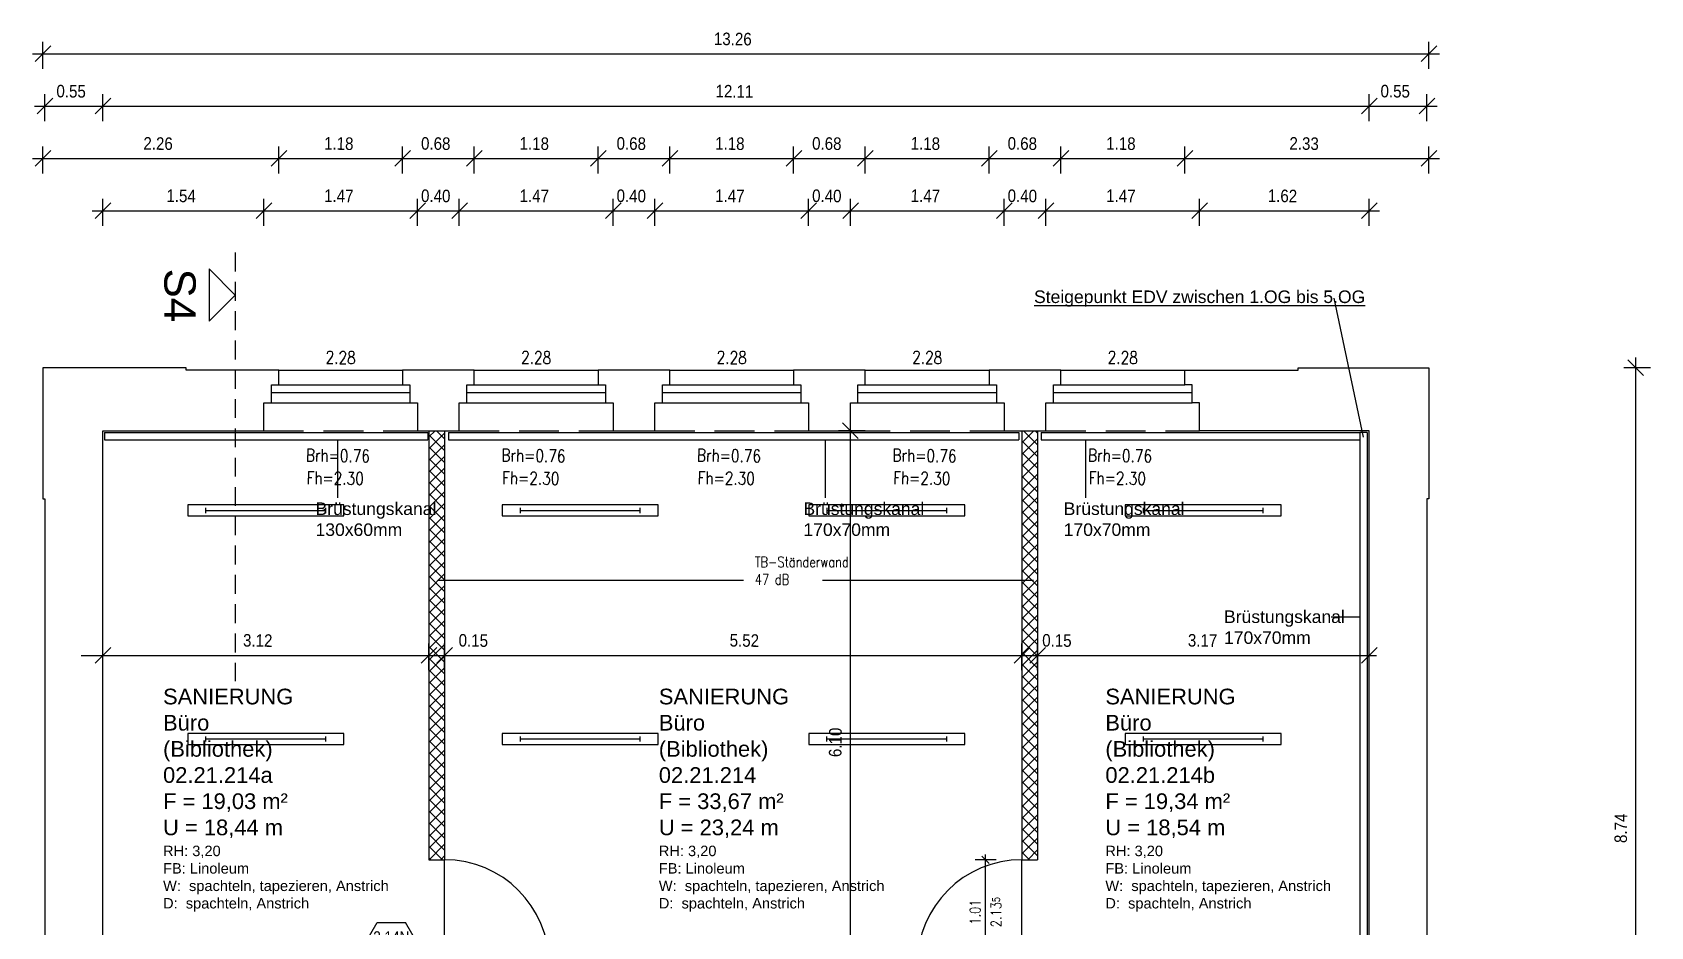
# Model space of a CAD drawing. Header units: metres. Extents: x 374 to 510, y -373 to -311.
# Drawn here: x 398.06 to 413.54, y -319.11 to -310.56 of the extents above; entities that cross this region are included whole.
import ezdxf
from ezdxf.enums import TextEntityAlignment as Align

# ---------------------------------------------------------------- set-up
doc = ezdxf.new("R2010")
doc.units = ezdxf.units.M
doc.header["$LTSCALE"] = 0.03
for name, pattern in [('AUSGEZOGEN', [0]), ('DOT', [0]), ('GESTRICHELT', [9, 6, -3]), ('STRICHLINIE', [19.05, 12.7, -6.35])]:
    doc.linetypes.add(name, pattern=pattern)
doc.layers.get('0').update_dxf_attribs({"linetype": 'CONTINUOUS'})
doc.layers.get('Defpoints').update_dxf_attribs({"linetype": 'CONTINUOUS'})
for name, color, linetype in [('A_ansicht', 9, 'CONTINUOUS'), ('A_bemaßung', 2, 'CONTINUOUS'), ('A_Elektro', 1, 'CONTINUOUS'), ('A_fenster', 7, 'CONTINUOUS'), ('A_höhen', 3, 'CONTINUOUS'), ('A_NR_TÜR', 1, 'CONTINUOUS'), ('A_räume', 5, 'CONTINUOUS'), ('A_schraffur', 10, 'CONTINUOUS'), ('A_text', 5, 'CONTINUOUS'), ('A_trockenbau', 2, 'CONTINUOUS'), ('A_Tuernummern', 1, 'CONTINUOUS'), ('A_TXT-TUER', 1, 'CONTINUOUS'), ('A_türen', 9, 'CONTINUOUS'), ('A_verdeckt', 8, 'STRICHLINIE'), ('A_wände', 4, 'CONTINUOUS'), ('CKMA0002', 2, 'CONTINUOUS'), ('E__LEUCHTEN', 6, 'AUSGEZOGEN'), ('E__VERSYS', 2, 'AUSGEZOGEN')]:
    doc.layers.add(name, color=color, linetype=linetype)
doc.styles.add('arial-n', font='ARIALN.TTF')
doc.styles.add('BOLDSIMP_FNT', font='TXT', dxfattribs={"height": 1})
doc.styles.add('NORM', font='simplex.shx', dxfattribs={"width": 0.7, "bigfont": 'bigfont.shx'})
doc.styles.add('PITSIMP8', font='PITSIMP8.SHX')
doc.styles.add('SIMPLEX', font='simplex.shx', dxfattribs={"width": 0.8, "height": 0.1})
doc.styles.get("Standard").update_dxf_attribs({"font": 'ARIAL.TTF', "height": 1})
doc.dimstyles.get("Standard").update_dxf_attribs({"dimtxt": 0.1, "dimasz": 0.05, "dimexe": 0.1, "dimexo": 0.0625, "dimgap": 0.05, "dimtad": 1, "dimdec": 3, "dimrnd": 0.0025, "dimzin": 0, "dimdsep": 46, "dimlunit": 3, "dimtxsty": 'SIMPLEX', "dimblk": 'DIMCROSS', "dimcen": 0.09, "dimdle": 0.025, "dimclrd": 1, "dimclre": 1, "dimclrt": 6, "dimadec": 0, "dimazin": 0, "dimtfac": 1, "dimtdec": 3, "dimtofl": 0, "dimtmove": 2, "dimatfit": 3, "dimldrblk": 'DIMCROSS', "dimfxl": 1, "dimtvp": 1, "dimtolj": 1, "dimtzin": 0, "dimarcsym": 0})

# ---------------------------------------------------------------- blocks, each defined once
blk = doc.blocks.new('SLASH1')
at = {"layer": 'A_bemaßung', "color": 2, "linetype": 'Continuous'}
for p, q in [((0.07663, 0.07663), (-0.07319, -0.07319)), ((0, -0.14068), (0, 0.11466))]:
    blk.add_line(p, q, dxfattribs=at)
blk = doc.blocks.new('Tür-Nr')
at = {"layer": 'A_NR_TÜR'}
for p, q in [((-0.057, -108.865), (0.077, -108.632)), ((0.077, -108.632), (0.347, -108.632)), ((0.481, -108.865), (0.347, -108.632)), ((-0.057, -108.865), (0.481, -108.865)), ((-0.057, -108.865), (0.077, -109.098)), ((0.481, -108.865), (0.347, -109.098)), ((0.077, -109.098), (0.347, -109.098))]:
    blk.add_line(p, q, dxfattribs=at)
at = {"layer": 'A_TXT-TUER', "style": 'arial-n', "flags": 4}
blk.add_attdef('TÜR-NR.', text='', height=0.113, dxfattribs=at).set_placement((0.211, -108.772), align=Align.MIDDLE_CENTER)
at = {"layer": 'A_TXT-TUER', "style": 'NORM', "width": 0.7}
for tag, flags, p in [('BRANDSCHUTZ', 4, (0.229, -108.981)), ('DIN', 5, (0.214, -109.198)), ('ABMESSUNG', 5, (0.214, -109.333)), ('WANDART', 5, (0.214, -109.601)), ('MATERIAL', 5, (0.214, -109.467)), ('ZARGE', 5, (0.214, -109.736)), ('SCHLOSS', 5, (0.214, -109.87)), ('BESCHLÄGE', 5, (0.214, -110.005)), ('SONSTIGES', 5, (0.214, -110.139))]:
    blk.add_attdef(tag, text='', height=0.0784, dxfattribs=dict(at, flags=flags)).set_placement(p, align=Align.MIDDLE_CENTER)
blk = doc.blocks.new('DIMCROSS')
at = {"color": 0, "linetype": 'ByBlock'}
blk.add_line((-1, 0), (1, 0), dxfattribs=at)
at = {"linetype": 'ByBlock'}
blk.add_line((-0.707107, -0.707107), (0.707107, 0.707107), dxfattribs=at)
blk = doc.blocks.new('*D148')
at = {"layer": 'CKMA0002', "color": 1, "linetype": 'Continuous', "lineweight": -2}
for p, q in [((407.28, -318.471), (407.08, -318.471)), ((407.18, -319.421), (407.18, -318.521))]:
    blk.add_line(p, q, dxfattribs=at)
at = {"layer": 'Defpoints', "color": 0, "linetype": 'Continuous'}
for p in [(407.18, -318.471), (407.676, -318.471), (407.026, -319.471)]:
    blk.add_point(p, dxfattribs=at)
at = {"layer": 'CKMA0002', "color": 1, "linetype": 'Continuous', "lineweight": -2, "xscale": 0.05, "yscale": 0.05, "zscale": 0.05}
for p, rotation in [((407.18, -318.471), 90), ((407.18, -319.471), 270)]:
    blk.add_blockref('DIMCROSS', p, dxfattribs=dict(at, rotation=rotation))
at = {"layer": 'CKMA0002', "color": 3, "linetype": 'Continuous', "insert": (407.08, -318.971), "char_height": 0.1, "attachment_point": 5, "rotation": 90, "style": 'SIMPLEX'}
blk.add_mtext('\\A1;1.01', dxfattribs=at)
blk = doc.blocks.new('A$C1B967C39')
at = {"layer": 'E__VERSYS', "color": 3}
for p, q in [((0.59, 33.578), (3.682, 33.578)), ((0.59, 33.578), (0.59, 33.508)), ((0.59, 33.508), (3.682, 33.508)), ((3.682, 33.578), (3.682, 33.508)), ((3.878, 33.578), (9.334, 33.578)), ((3.878, 33.578), (3.878, 33.508)), ((3.878, 33.508), (9.334, 33.508)), ((9.334, 33.578), (9.334, 33.508)), ((9.547, 33.578), (12.596, 33.578)), ((9.547, 33.578), (9.547, 33.508)), ((9.547, 33.508), (12.596, 33.508)), ((12.596, 33.578), (12.596, 33.508)), ((12.666, 33.578), (12.596, 33.578)), ((12.596, 33.578), (12.596, 27.5)), ((12.666, 33.578), (12.666, 27.5))]:
    blk.add_line(p, q, dxfattribs=at)
at = {"layer": 'E__VERSYS', "color": 7}
for p, q in [((2.821, 32.955), (2.821, 33.508)), ((7.486, 32.955), (7.486, 33.508)), ((9.976, 32.955), (9.976, 33.508)), ((12.32, 31.816), (12.596, 31.816))]:
    blk.add_line(p, q, dxfattribs=at)
at = {"layer": 'E__VERSYS', "color": 7, "char_height": 0.12, "attachment_point": 7}
for s, insert in [('Brüstungskanal \\P130x60mm', (2.608, 32.588)), ('Brüstungskanal \\P170x70mm', (7.274, 32.588)), ('Brüstungskanal \\P170x70mm', (9.763, 32.588)), ('Brüstungskanal \\P170x70mm', (11.296, 31.556))]:
    blk.add_mtext(s, dxfattribs=dict(at, insert=insert))
blk = doc.blocks.new('A$C21574063')
at = {"layer": 'E__VERSYS', "color": 7, "linetype": 'Continuous', "ltscale": 5}
blk.add_line((12.629, 33.533), (12.35, 34.863), dxfattribs=at)
at = {"layer": 'E__VERSYS', "color": 7, "insert": (9.479, 34.779), "char_height": 0.12, "attachment_point": 7}
blk.add_mtext('{\\LSteigepunkt EDV zwischen 1.OG bis 5.OG}', dxfattribs=at)
blk = doc.blocks.new('2DEL_458')
for p, q in [((-0.384, -0.236), (-0.384, 0.236)), ((0.384, -0.236), (0.384, 0.236)), ((-0.384, 0), (0.384, 0))]:
    blk.add_line(p, q)
blk.add_lwpolyline([(-0.5, -0.5), (0.5, -0.5), (0.5, 0.5), (-0.5, 0.5)], close=True)
at = {"style": 'PITSIMP8', "flags": 9}
for tag, p in [('RAUM/GRUPPE', (-0.03, 0.159)), ('BEZEICHNUNG', (-0.03, 0.179)), ('POS.NR.G-LV', (-0.03, 0.139)), ('FABRIKAT', (-0.03, 0.119)), ('TYP', (-0.03, 0.099)), ('VOLUMENSTROM', (-0.03, 0.039)), ('DRUCK/-STUFE', (-0.03, 0.019)), ('ANSCHLUSS', (-0.03, -0.001)), ('KENNUNG', (-0.03, 0.079)), ('LEISTUNG', (-0.03, 0.059)), ('TEMPERATUR', (-0.03, -0.061)), ('SCHUTZART', (-0.03, -0.101)), ('DREHZAHL', (-0.03, -0.081)), ('GROESSE', (-0.03, -0.021)), ('DN', (-0.03, -0.041)), ('SPANNUNG/FREQUENZ', (-0.03, -0.121)), ('GEWICHT', (-0.03, -0.141)), ('FREI', (-0.03, -0.161)), ('FREI', (-0.03, -0.181)), ('FREI', (-0.03, -0.201))]:
    blk.add_attdef(tag, text='', height=0.01, dxfattribs=at).set_placement(p, align=Align.MIDDLE)

msp = doc.modelspace()

# ---------------------------------------------------------------- hatches: boundary and pattern name
at = {"layer": 'A_schraffur', "linetype": 'Continuous'}
h = msp.add_hatch(dxfattribs=at)
h.set_pattern_fill('ANSI37', color=256, scale=0.025, style=0)
h.paths.add_polyline_path([(401.85672, -318.47099), (402.0067, -318.47099), (402.0067, -318.47095, -0.00000313), (402.00672, -318.47095), (402.00677, -314.37133), (401.85677, -314.37132)])
h.paths.add_polyline_path([(402.0067, -319.47095), (401.8567, -319.47095), (401.85669, -320.47095), (402.00669, -320.47095)])
h = msp.add_hatch(dxfattribs=at)
h.set_pattern_fill('ANSI37', color=256, scale=0.025, style=0)
h.paths.add_polyline_path([(407.67638, -314.37133), (407.52638, -314.37133), (407.52632, -318.47106), (407.67632, -318.47106)])
h.paths.add_polyline_path([(407.67631, -319.47102), (407.52631, -319.47102), (407.5263, -320.47097), (407.6763, -320.47097)])

# ---------------------------------------------------------------- linework, layer by layer
at = {"layer": 'A_ansicht', "color": 9, "linetype": 'Continuous'}
for p, q in [((400.42, -313.79134), (401.60492, -313.79132)), ((402.28988, -313.79132), (403.47481, -313.79134)), ((404.15978, -313.79133), (405.34469, -313.79134)), ((406.02965, -313.79133), (407.21457, -313.79133)), ((407.89955, -313.79134), (409.08446, -313.79133)), ((400.35, -314.10633), (401.67492, -314.10633)), ((402.21989, -314.10633), (403.54481, -314.10633)), ((404.08979, -314.10634), (405.41468, -314.10634)), ((405.95965, -314.10633), (407.28457, -314.10633)), ((407.82954, -314.10633), (409.15446, -314.10633))]:
    msp.add_line(p, q, dxfattribs=at)
at = {"layer": 'A_bemaßung', "linetype": 'Continuous'}
for p, q in [((398.06435, -310.77131), (411.51937, -310.77132)), ((398.08435, -311.27132), (411.49937, -311.27132)), ((398.06436, -311.77134), (411.51937, -311.77133)), ((398.63685, -312.27132), (410.94685, -312.27133)), ((413.39937, -326.91667), (413.39936, -313.67131)), ((405.88717, -320.67083), (405.88716, -314.27136)), ((398.5304, -316.51967), (406.4964, -316.51968)), ((406.4964, -316.51968), (410.91687, -316.51966))]:
    msp.add_line(p, q, dxfattribs=at)
at = {"layer": 'A_fenster', "linetype": 'Continuous'}
for p, q in [((400.42001, -313.93133), (401.60492, -313.93133)), ((402.28987, -313.93133), (403.47481, -313.93134)), ((404.15978, -313.93133), (405.3447, -313.93134)), ((406.02966, -313.93135), (407.21458, -313.93133)), ((407.89954, -313.93135), (409.08446, -313.93132)), ((400.35, -314.00635), (401.67493, -314.00632)), ((402.2199, -314.00633), (403.54481, -314.00635)), ((404.08978, -314.00634), (405.41469, -314.00633)), ((405.95966, -314.00632), (407.28458, -314.00632)), ((407.82955, -314.00633), (409.15446, -314.00635))]:
    msp.add_line(p, q, dxfattribs=at)
at = {"layer": 'A_text', "color": 5, "linetype": 'GESTRICHELT'}
msp.add_line((400.00436, -312.66969), (400.00436, -316.76311), dxfattribs=at)
at = {"layer": 'A_text', "color": 7}
for p, q in [((400.00436, -313.07517), (399.75436, -312.82517)), ((399.75436, -312.82517), (399.75436, -313.32517)), ((399.75436, -313.32517), (400.00436, -313.07517))]:
    msp.add_line(p, q, dxfattribs=at)
at = {"layer": 'A_text', "linetype": 'Continuous'}
for p, q in [((401.94432, -315.7995), (404.86373, -315.7995)), ((405.62098, -315.7995), (407.63789, -315.7995))]:
    msp.add_line(p, q, dxfattribs=at)
at = {"layer": 'A_trockenbau', "linetype": 'Continuous'}
for p, q in [((401.85677, -314.37132), (401.85672, -318.47099)), ((402.00677, -314.37132), (402.00672, -318.47099)), ((407.52638, -314.37135), (407.52632, -318.47106)), ((407.67638, -314.37135), (407.67632, -318.47106)), ((401.85669, -318.47099), (402.00672, -318.47099)), ((407.52632, -318.47106), (407.67632, -318.47106))]:
    msp.add_line(p, q, dxfattribs=at)
at = {"layer": 'A_türen', "color": 10, "linetype": 'Continuous'}
for p, q in [((402.0067, -319.47095), (402.0067, -318.47095)), ((407.52631, -319.47102), (407.52631, -318.47102))]:
    msp.add_line(p, q, dxfattribs=at)
for centre, start, end in [((402.0067, -319.47095), 0, 90), ((407.52631, -319.47102), 90, 180)]:
    msp.add_arc(centre, 1, start, end, dxfattribs=at)
at = {"layer": 'A_verdeckt', "linetype": 'STRICHLINIE'}
for p, q in [((400.27751, -314.37134), (401.74741, -314.37132)), ((402.14738, -314.37133), (403.6173, -314.37134)), ((404.01728, -314.37134), (405.4872, -314.37133)), ((405.88716, -314.37134), (407.35708, -314.37133)), ((407.75706, -314.37133), (409.22695, -314.37134))]:
    msp.add_line(p, q, dxfattribs=at)
at = {"layer": 'A_wände', "linetype": 'Continuous'}
for p, q in [((399.53436, -313.77132), (398.16436, -313.77133)), ((398.16436, -313.77133), (398.16436, -315.02132)), ((399.53437, -313.79134), (399.53436, -313.77132)), ((400.42, -313.79134), (399.53437, -313.79134)), ((400.42001, -313.93133), (400.42, -313.79134)), ((400.35, -313.93132), (400.42001, -313.93133)), ((400.35, -314.10633), (400.35, -313.93132)), ((400.27751, -314.37134), (400.27752, -314.10633)), ((400.27752, -314.10633), (400.35, -314.10633)), ((398.73687, -320.47095), (398.73687, -314.37133)), ((398.73687, -314.37133), (400.27751, -314.37134)), ((398.16436, -315.02132), (398.18437, -315.02133)), ((398.18437, -315.02133), (398.18436, -319.20633))]:
    msp.add_line(p, q, dxfattribs=at)
for points in [[(401.74741, -314.37132), (402.14738, -314.37133), (402.14738, -314.10632), (402.21989, -314.10633), (402.21989, -313.93134), (402.28987, -313.93133), (402.28988, -313.79132), (401.60492, -313.79132), (401.60492, -313.93133), (401.67493, -313.93133), (401.67492, -314.10633), (401.74741, -314.10633), (401.74741, -314.37132)], [(403.6173, -314.37134), (404.01728, -314.37134), (404.01728, -314.10634), (404.08979, -314.10634), (404.08978, -313.93135), (404.15978, -313.93133), (404.15978, -313.79133), (403.47481, -313.79134), (403.47481, -313.93134), (403.54482, -313.93134), (403.54481, -314.10633), (403.6173, -314.10633), (403.6173, -314.37134)], [(405.34469, -313.79134), (405.3447, -313.93134), (405.41468, -313.93135), (405.41468, -314.10634), (405.4872, -314.10633), (405.4872, -314.37133), (405.88716, -314.37134), (405.88717, -314.10633), (405.95965, -314.10633), (405.95966, -313.93134), (406.02966, -313.93135), (406.02965, -313.79133), (405.34469, -313.79134)], [(407.21457, -313.79133), (407.21458, -313.93133), (407.28457, -313.93134), (407.28457, -314.10633), (407.35707, -314.10634), (407.35708, -314.37133), (407.75706, -314.37133), (407.75706, -314.10634), (407.82954, -314.10633), (407.82955, -313.93135), (407.89954, -313.93135), (407.89955, -313.79134), (407.21457, -313.79133)], [(411.41936, -315.02133), (411.39937, -315.02132), (411.39935, -322.51335), (411.25686, -322.51335), (411.25687, -322.44338), (411.08187, -322.44337), (411.08187, -322.37085), (410.81687, -322.37086), (410.81686, -320.90097), (409.21694, -320.90095), (409.21695, -320.47095), (410.84685, -320.47097), (410.84687, -314.37132), (409.22695, -314.37134), (409.22695, -314.10633), (409.15446, -314.10633), (409.15447, -313.93134), (409.08446, -313.93132), (409.08446, -313.79133), (410.16935, -313.79133), (410.16936, -313.77133), (411.41936, -313.77133), (411.41936, -315.02133)]]:
    msp.add_lwpolyline(points, dxfattribs=at)

# ---------------------------------------------------------------- block references
at = {"layer": 'A_bemaßung', "color": 7}
for p in [(398.16437, -310.77133), (411.41937, -310.77133), (398.18437, -311.27133), (398.73686, -311.27133), (410.84685, -311.27132), (411.39937, -311.27132), (398.16435, -311.77134), (400.42001, -311.77133), (401.60491, -311.77133), (402.28987, -311.77133), (403.47482, -311.77133), (404.15978, -311.77133), (405.34468, -311.77132), (406.02966, -311.77133), (407.21459, -311.77131), (407.89952, -311.77133), (409.08445, -311.77133), (411.41936, -311.77132), (398.73686, -312.27133), (400.27751, -312.27132), (401.74741, -312.27132), (402.14739, -312.27132), (403.6173, -312.27132), (404.01728, -312.27134), (405.48718, -312.27133), (405.88717, -312.27131), (407.35709, -312.27132), (407.75706, -312.27133), (409.22695, -312.27132), (410.84686, -312.27133), (398.73687, -316.51967), (401.85674, -316.5196), (402.00674, -316.51961), (407.52635, -316.51967), (407.67635, -316.51968), (410.84686, -316.51966)]:
    msp.add_blockref('SLASH1', p, dxfattribs=at)
at = {"layer": 'A_bemaßung', "color": 7, "rotation": 90}
for p in [(413.39936, -313.77132), (405.88718, -314.37137)]:
    msp.add_blockref('SLASH1', p, dxfattribs=at)
at = {"layer": 'A_Elektro'}
for name in ['A$C21574063', 'A$C1B967C39']:
    msp.add_blockref(name, (398.16436, -347.96634), dxfattribs=at)
at = {"layer": 'A_Tuernummern'}
ref = msp.add_blockref('Tür-Nr', (401.28534, -210.43906), dxfattribs=at)
ref.add_attrib('TÜR-NR.', '2.14N', dxfattribs={"layer": 'A_TXT-TUER', "height": 0.112896, "style": 'arial-n'}).set_placement((401.4967, -319.2114), align=Align.MIDDLE_CENTER)
at = {"layer": 'E__LEUCHTEN', "color": 1, "xscale": 1.491389900000001, "yscale": 0.1053852800000072, "zscale": 1.4913899}
for p in [(400.29681, -315.13307), (403.30398, -315.13307), (406.23624, -315.13307), (409.26162, -315.13308), (400.2968, -317.31702), (403.30397, -317.31702), (406.23622, -317.31702), (409.2616, -317.31703)]:
    msp.add_blockref('2DEL_458', p, dxfattribs=at)

# ---------------------------------------------------------------- texts
at = {"layer": 'A_bemaßung', "color": 7, "linetype": 'DOT', "style": 'BOLDSIMP_FNT', "width": 0.9}
for s, rotation, p in [('13.26', 359.3, (404.58098, -310.72132)), ('0.55', 359.3, (398.29347, -311.22132)), ('12.11', 359.3, (404.59644, -311.22131)), ('0.55', 359.3, (410.95599, -311.22132)), ('2.26', 359.3, (399.12503, -311.72132)), ('1.18', 359.3, (400.85304, -311.72133)), ('0.68', 359.3, (401.78027, -311.72133)), ('1.18', 359.3, (402.72291, -311.72133)), ('0.68', 359.3, (403.65015, -311.72131)), ('1.18', 359.3, (404.59281, -311.72131)), ('0.68', 359.3, (405.52004, -311.72132)), ('1.18', 359.3, (406.46269, -311.72132)), ('0.68', 359.3, (407.3899, -311.72131)), ('1.18', 359.3, (408.33257, -311.72131)), ('2.33', 359.3, (410.08477, -311.72131)), ('1.54', 359.3, (399.34518, -312.22132)), ('1.47', 359.3, (400.85303, -312.22131)), ('0.40', 359.3, (401.78026, -312.22133)), ('1.47', 359.3, (402.72292, -312.22132)), ('0.40', 359.3, (403.65015, -312.22133)), ('1.47', 359.3, (404.59279, -312.22134)), ('0.40', 359.3, (405.52003, -312.2213)), ('1.47', 359.3, (406.46269, -312.22132)), ('0.40', 359.3, (407.38992, -312.22132)), ('1.47', 359.3, (408.33257, -312.22133)), ('1.62', 359.3, (409.87746, -312.22131)), ('3.12', 359.3, (400.07803, -316.46967)), ('0.15', 359.3, (402.13972, -316.46967)), ('5.52', 359.3, (404.73151, -316.46967)), ('0.15', 359.3, (407.72046, -316.46967)), ('3.17', 359.3, (409.11368, -316.46967)), ('6.10', 89.3, (405.83717, -317.49099)), ('8.74', 89.3, (413.34934, -318.31205))]:
    msp.add_text(s, height=0.12, rotation=rotation, dxfattribs=at).set_placement(p, align=Align.BOTTOM_LEFT)
at = {"layer": 'A_höhen', "linetype": 'Continuous', "style": 'SIMPLEX', "width": 0.8}
for s, p in [('2.28', (401.01248, -313.67134)), ('2.28', (402.88235, -313.67133)), ('2.28', (404.75224, -313.67133)), ('2.28', (406.62213, -313.67134)), ('2.28', (408.49199, -313.67134)), ('Brh=0.76', (400.98652, -314.60899)), ('Brh=0.76', (402.8564, -314.60898)), ('Brh=0.76', (404.72629, -314.60897)), ('Brh=0.76', (406.59616, -314.60898)), ('Brh=0.76', (408.46605, -314.609)), ('Fh=2.30', (400.9608, -314.82449)), ('Fh=2.30', (402.83069, -314.82449)), ('Fh=2.30', (404.70059, -314.8245)), ('Fh=2.30', (406.57045, -314.82449)), ('Fh=2.30', (408.44035, -314.82449))]:
    msp.add_text(s, height=0.12, rotation=359.1, dxfattribs=at).set_placement(p, align=Align.MIDDLE_CENTER)
at = {"layer": 'A_räume', "linetype": 'Continuous', "char_height": 0.15, "width": 6.6459, "attachment_point": 1}
for s, insert in [('SANIERUNG\\PBüro\\P(Bibliothek)\\P02.21.214a\\PF = 19,03 m²\\PU = 18,44 m\\P\\H0.1;RH: 3,20\\PFB: Linoleum\\PW:  spachteln, tapezieren, Anstrich\\PD:  spachteln, Anstrich', (399.31413, -316.83642)), ('SANIERUNG\\PBüro\\P(Bibliothek)\\P02.21.214\\PF = 33,67 m²\\PU = 23,24 m\\P\\H0.1;RH: 3,20\\PFB: Linoleum\\PW:  spachteln, tapezieren, Anstrich\\PD:  spachteln, Anstrich', (404.05519, -316.83642)), ('SANIERUNG\\PBüro\\P(Bibliothek)\\P02.21.214b\\PF = 19,34 m² \\PU = 18,54 m\\P\\H0.1;RH: 3,20\\PFB: Linoleum\\PW:  spachteln, tapezieren, Anstrich\\PD:  spachteln, Anstrich', (408.32556, -316.83642))]:
    msp.add_mtext(s, dxfattribs=dict(at, insert=insert))
at = {"layer": 'A_text', "color": 5, "linetype": 'GESTRICHELT', "insert": (399.62629, -312.8218), "char_height": 0.3, "width": 13.2918, "attachment_point": 1, "rotation": 270}
msp.add_mtext('{\\fArial|b0|i0|c0|p34;S4}', dxfattribs=at)
at = {"layer": 'A_text', "linetype": 'Continuous', "insert": (404.97326, -315.57624), "char_height": 0.1, "width": 1, "attachment_point": 1, "style": 'SIMPLEX'}
msp.add_mtext('TB-Ständerwand\\P47 dB', dxfattribs=at)
at = {"layer": 'CKMA0002', "color": 3, "linetype": 'AUSGEZOGEN', "insert": (407.28049, -318.97104), "char_height": 0.1, "width": 1, "attachment_point": 5, "rotation": 90, "style": 'SIMPLEX'}
msp.add_mtext('2.13{\\A1\\H0.7x\\S5;}', dxfattribs=at)

# ---------------------------------------------------------------- dimensions: what is measured, and where the dimension line sits
at = {"layer": 'CKMA0002', "linetype": 'Continuous'}
dim = msp.add_linear_dim(base=(407.18049, -318.47106), p1=(407.02631, -319.47102), p2=(407.67632, -318.47106), angle=90, text='1.01', dimstyle='Standard', override={"dimexo": 0.395831, "dimse1": 1, "dimclrt": 3, "dimtix": 1}, dxfattribs=at)
dim.commit()
dim.dimension.update_dxf_attribs({"geometry": '*D148', "text_midpoint": (407.08049, -318.97104)})

doc.saveas('drawing.dxf')
